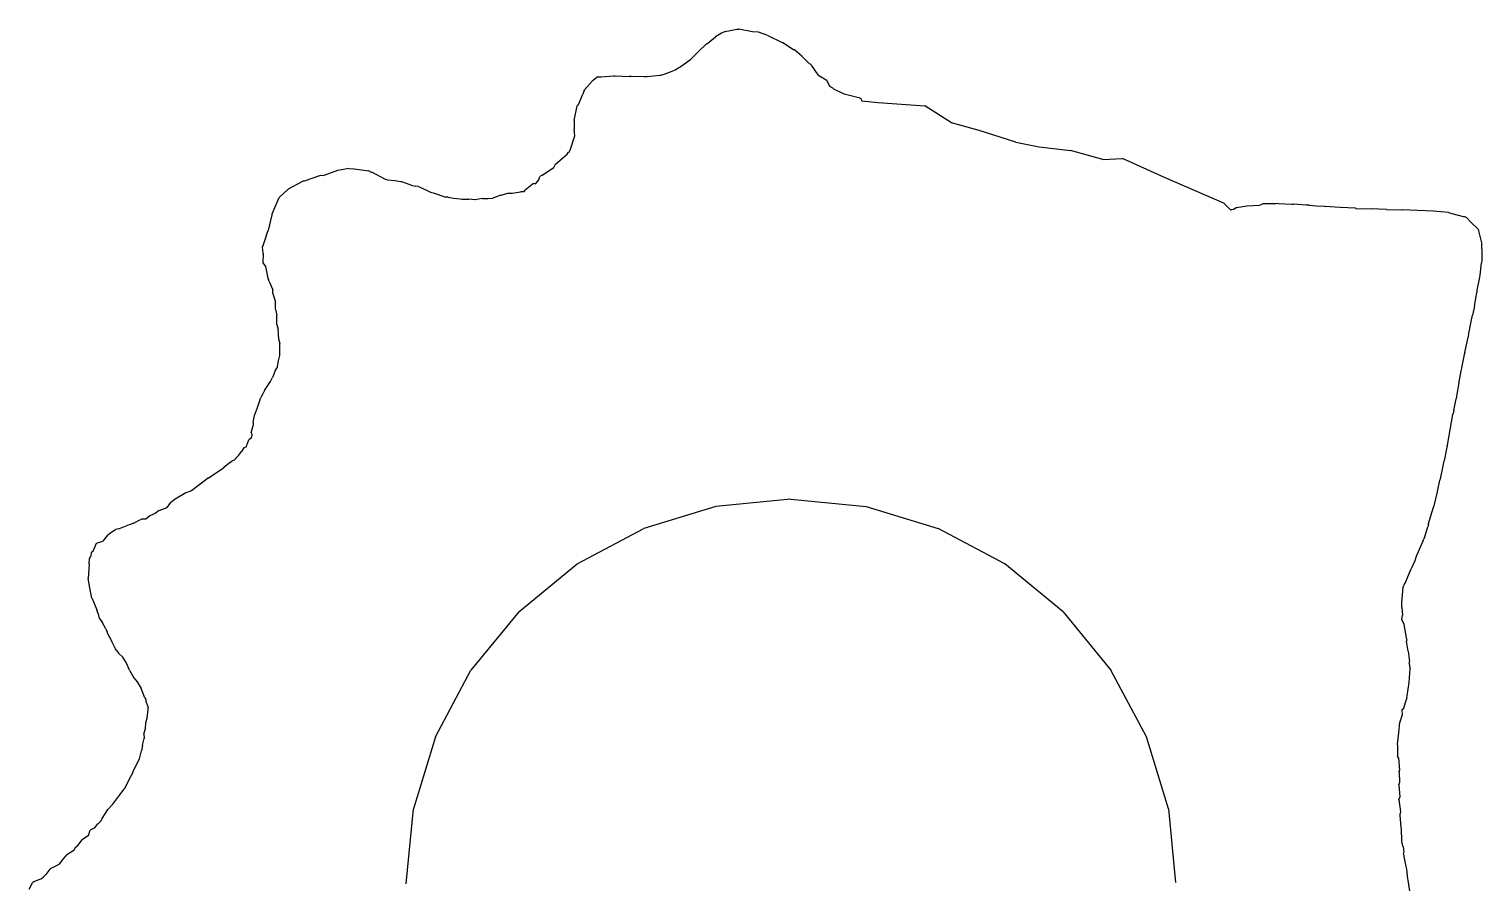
# Model space of a CAD drawing. Extents: x 1 to 267, y 3 to 284.
# Drawn here: x 18.3 to 252.4, y 146.6 to 284.2 of the extents above; entities that cross this region are included whole.
import ezdxf

# ---------------------------------------------------------------- set-up
doc = ezdxf.new("R2010")
doc.units = 0

msp = doc.modelspace()

# ---------------------------------------------------------------- linework, layer by layer
for p, q in [((129.93, 283.53, 64.7), (128.94, 282.95, 64.7)), ((130.51, 283.8, 64.7), (129.93, 283.53, 64.7)), ((130.51, 283.8, 64.7), (132.41, 284.17, 64.7)), ((132.41, 284.17, 64.7), (132.69, 284.21, 64.7)), ((134.92, 283.79, 64.7), (132.69, 284.21, 64.7)), ((135.87, 283.71, 64.7), (134.92, 283.79, 64.7)), ((137.4, 283.18, 64.7), (135.87, 283.71, 64.7)), ((127.46, 281.75, 64.7), (126.26, 280.63, 64.7)), ((127.57, 281.84, 64.7), (127.46, 281.75, 64.7)), ((127.57, 281.84, 64.7), (127.69, 281.94, 64.7)), ((127.69, 281.94, 64.7), (128.94, 282.95, 64.7)), ((137.4, 283.18, 64.7), (139.6, 282.11, 64.7)), ((139.6, 282.11, 64.7), (139.68, 282.05, 64.7)), ((139.68, 282.05, 64.7), (139.77, 282.05, 64.7)), ((139.77, 282.05, 64.7), (141.53, 280.94, 64.7)), ((141.53, 280.94, 64.7), (141.67, 280.91, 64.7)), ((141.73, 280.82, 64.7), (141.67, 280.91, 64.7)), ((123.55, 278.36, 64.7), (124.96, 279.36, 64.7)), ((124.96, 279.36, 64.7), (125, 279.4, 64.7)), ((125, 279.4, 64.7), (125.05, 279.44, 64.7)), ((125.05, 279.44, 64.7), (126.26, 280.63, 64.7)), ((142.86, 279.85, 64.7), (141.73, 280.82, 64.7)), ((142.86, 279.85, 64.7), (144.04, 278.67, 64.7)), ((144.04, 278.67, 64.7), (144.31, 278.55, 64.7)), ((110, 276.5, 64.7), (109.07, 275.83, 64.7)), ((110, 276.5, 64.7), (110.5, 276.5, 64.7)), ((110.5, 276.5, 64.7), (112.49, 276.68, 64.7)), ((112.49, 276.68, 64.7), (112.8, 276.65, 64.7)), ((112.8, 276.65, 64.7), (115.01, 276.58, 64.7)), ((115.39, 276.55, 64.7), (115.01, 276.58, 64.7)), ((117.47, 276.51, 64.7), (115.39, 276.55, 64.7)), ((117.91, 276.52, 64.7), (117.47, 276.51, 64.7)), ((119.97, 276.74, 64.7), (117.91, 276.52, 64.7)), ((120.13, 276.78, 64.7), (119.97, 276.74, 64.7)), ((120.13, 276.78, 64.7), (120.66, 276.96, 64.7)), ((120.66, 276.96, 64.7), (121.98, 277.44, 64.7)), ((121.98, 277.44, 64.7), (122.46, 277.63, 64.7)), ((122.46, 277.63, 64.7), (123.55, 278.36, 64.7)), ((144.38, 278.38, 64.7), (144.31, 278.55, 64.7)), ((144.38, 278.38, 64.7), (145.41, 276.82, 64.7)), ((145.41, 276.82, 64.7), (146.78, 276.04, 64.7)), ((107.8, 274.31, 64.7), (107.55, 273.72, 64.7)), ((107.8, 274.35, 64.7), (107.82, 274.41, 64.7)), ((107.8, 274.32, 64.7), (107.8, 274.35, 64.7)), ((107.8, 274.32, 64.7), (107.8, 274.31, 64.7)), ((109.07, 275.83, 64.7), (107.82, 274.41, 64.7)), ((146.78, 276.04, 64.7), (146.87, 276, 64.7)), ((147.38, 274.94, 64.7), (146.87, 276, 64.7)), ((147.87, 274.71, 64.7), (147.38, 274.94, 64.7)), ((147.87, 274.71, 64.7), (147.97, 274.57, 64.7)), ((147.97, 274.57, 64.7), (149.53, 273.82, 64.7)), ((106.19, 269.48, 64.7), (106.68, 271.84, 64.7)), ((106.73, 271.89, 64.7), (106.68, 271.84, 64.7)), ((106.82, 271.95, 64.7), (106.73, 271.89, 64.7)), ((106.82, 271.95, 64.7), (106.89, 272.05, 64.7)), ((106.89, 272.05, 64.7), (107.55, 273.72, 64.7)), ((149.53, 273.82, 64.7), (149.65, 273.75, 64.7)), ((149.65, 273.75, 64.7), (149.69, 273.75, 64.7)), ((149.69, 273.75, 64.7), (152.02, 273.18, 64.7)), ((152.02, 273.18, 64.7), (152.1, 273.15, 64.7)), ((152.42, 272.96, 64.7), (152.1, 273.15, 64.7)), ((152.42, 272.96, 64.7), (152.47, 272.66, 64.7)), ((152.47, 272.66, 64.7), (155.13, 272.37, 64.7)), ((155.13, 272.37, 64.7), (162.7, 271.86, 64.7)), ((166.99, 269.12, 64.7), (162.7, 271.86, 64.7)), ((106.19, 269.48, 64.7), (106.17, 268.1, 64.7)), ((105.51, 264.69, 64.7), (106.28, 266.98, 64.7)), ((106.28, 266.98, 64.7), (106.17, 268.1, 64.7)), ((171.42, 267.87, 64.7), (166.99, 269.12, 64.7)), ((177.31, 265.96, 64.7), (171.42, 267.87, 64.7)), ((105.38, 264.39, 64.7), (105.51, 264.69, 64.7)), ((177.31, 265.96, 64.7), (181.12, 265.25, 64.7)), ((181.12, 265.25, 64.7), (186.16, 264.64, 64.7)), ((191.34, 263.17, 64.7), (186.16, 264.64, 64.7)), ((102.9, 261.92, 64.7), (103.17, 262.43, 64.7)), ((103.17, 262.43, 64.7), (105.02, 264.07, 64.7)), ((105.02, 264.07, 64.7), (105.28, 264.35, 64.7)), ((105.38, 264.39, 64.7), (105.28, 264.35, 64.7)), ((191.34, 263.17, 64.7), (194.54, 263.38, 64.7)), ((201.28, 260.28, 64.7), (194.54, 263.38, 64.7)), ((62.72, 259.73, 64.7), (65.35, 260.66, 64.7)), ((65.35, 260.66, 64.7), (65.85, 260.6, 64.7)), ((68.02, 261.44, 64.7), (65.85, 260.6, 64.7)), ((68.1, 261.44, 64.7), (68.02, 261.44, 64.7)), ((69.88, 261.77, 64.7), (68.1, 261.44, 64.7)), ((69.88, 261.77, 64.7), (70.69, 261.7, 64.7)), ((70.69, 261.7, 64.7), (70.73, 261.7, 64.7)), ((70.73, 261.7, 64.7), (73.1, 261.35, 64.7)), ((73.29, 261.26, 64.7), (73.1, 261.35, 64.7)), ((73.38, 261.17, 64.7), (73.29, 261.26, 64.7)), ((73.38, 261.17, 64.7), (73.51, 261.2, 64.7)), ((73.51, 261.2, 64.7), (75.72, 260, 64.7)), ((75.72, 260, 64.7), (76.17, 259.92, 64.7)), ((76.17, 259.92, 64.7), (77.29, 259.81, 64.7)), ((100.01, 259.32, 64.7), (100.46, 259.9, 64.7)), ((100.46, 259.9, 64.7), (100.62, 260.46, 64.7)), ((101, 260.65, 64.7), (100.62, 260.46, 64.7)), ((101, 260.65, 64.7), (102.9, 261.92, 64.7)), ((210.93, 256.09, 64.7), (201.28, 260.28, 64.7)), ((60.07, 258.41, 64.7), (58.67, 257.05, 64.7)), ((62.28, 259.62, 64.7), (60.07, 258.41, 64.7)), ((62.62, 259.73, 64.7), (62.28, 259.62, 64.7)), ((62.62, 259.73, 64.7), (62.72, 259.73, 64.7)), ((77.29, 259.81, 64.7), (78.24, 259.66, 64.7)), ((78.24, 259.66, 64.7), (78.38, 259.63, 64.7)), ((78.38, 259.63, 64.7), (80.15, 259.01, 64.7)), ((80.15, 259.01, 64.7), (80.63, 258.91, 64.7)), ((81.12, 258.84, 64.7), (80.63, 258.91, 64.7)), ((81.12, 258.84, 64.7), (82.48, 258.19, 64.7)), ((82.48, 258.19, 64.7), (83.05, 257.91, 64.7)), ((83.05, 257.91, 64.7), (83.21, 257.85, 64.7)), ((83.21, 257.85, 64.7), (83.44, 257.81, 64.7)), ((83.44, 257.81, 64.7), (85.5, 257.14, 64.7)), ((94.43, 257.42, 64.7), (95.47, 257.79, 64.7)), ((95.47, 257.79, 64.7), (96.16, 257.75, 64.7)), ((96.16, 257.75, 64.7), (97.55, 257.99, 64.7)), ((98.06, 258.01, 64.7), (97.55, 257.99, 64.7)), ((98.06, 258.01, 64.7), (98.29, 258.27, 64.7)), ((99.6, 259.34, 64.7), (98.29, 258.27, 64.7)), ((99.6, 259.34, 64.7), (100.01, 259.32, 64.7)), ((57.53, 254.46, 64.7), (58.67, 257.05, 64.7)), ((85.85, 257.11, 64.7), (85.5, 257.14, 64.7)), ((85.85, 257.11, 64.7), (86.73, 256.96, 64.7)), ((86.73, 256.96, 64.7), (87.8, 256.85, 64.7)), ((87.8, 256.85, 64.7), (88.09, 256.82, 64.7)), ((88.09, 256.82, 64.7), (89.22, 256.79, 64.7)), ((90.15, 256.69, 64.7), (89.22, 256.79, 64.7)), ((90.2, 256.69, 64.7), (90.15, 256.69, 64.7)), ((91.38, 256.92, 64.7), (90.2, 256.69, 64.7)), ((91.38, 256.92, 64.7), (92.3, 256.9, 64.7)), ((92.3, 256.9, 64.7), (93.07, 256.96, 64.7)), ((94.34, 257.43, 64.7), (93.07, 256.96, 64.7)), ((94.34, 257.43, 64.7), (94.43, 257.42, 64.7)), ((210.93, 256.09, 64.7), (210.94, 256.08, 64.7)), ((210.95, 256.08, 64.7), (210.94, 256.08, 64.7)), ((210.96, 256.07, 64.7), (210.95, 256.08, 64.7)), ((210.96, 256.07, 64.7), (211.26, 255.75, 64.7)), ((211.26, 255.75, 64.7), (211.96, 255.01, 64.7)), ((212.95, 255.48, 64.7), (212.38, 255.12, 64.7)), ((212.95, 255.48, 64.7), (214.58, 255.71, 64.7)), ((214.58, 255.71, 64.7), (216.61, 255.85, 64.7)), ((216.61, 255.85, 64.7), (217.11, 256.04, 64.7)), ((219.27, 256.03, 64.7), (217.11, 256.04, 64.7)), ((219.62, 256.08, 64.7), (219.27, 256.03, 64.7)), ((219.62, 256.08, 64.7), (221.79, 255.98, 64.7)), ((221.79, 255.98, 64.7), (222.13, 255.99, 64.7)), ((224.13, 255.86, 64.7), (222.13, 255.99, 64.7)), ((224.63, 255.86, 64.7), (224.13, 255.86, 64.7)), ((224.63, 255.86, 64.7), (225.71, 255.75, 64.7)), ((225.71, 255.75, 64.7), (227.06, 255.66, 64.7)), ((227.06, 255.66, 64.7), (227.19, 255.61, 64.7)), ((229.59, 255.47, 64.7), (227.19, 255.61, 64.7)), ((229.61, 255.47, 64.7), (229.59, 255.47, 64.7)), ((232.08, 255.33, 64.7), (229.61, 255.47, 64.7)), ((232.08, 255.33, 64.7), (232.1, 255.32, 64.7)), ((232.1, 255.32, 64.7), (234.57, 255.22, 64.7)), ((234.6, 255.22, 64.7), (234.57, 255.22, 64.7)), ((237.06, 255.15, 64.7), (234.6, 255.22, 64.7)), ((57.47, 254.28, 64.7), (56.89, 251.76, 64.7)), ((57.51, 254.4, 64.7), (57.47, 254.28, 64.7)), ((57.51, 254.4, 64.7), (57.53, 254.46, 64.7)), ((212.06, 255.06, 64.7), (211.96, 255.01, 64.7)), ((212.38, 255.12, 64.7), (212.06, 255.06, 64.7)), ((237.06, 255.15, 64.7), (237.09, 255.14, 64.7)), ((237.09, 255.14, 64.7), (239.55, 255.08, 64.7)), ((239.55, 255.08, 64.7), (239.58, 255.07, 64.7)), ((242.05, 254.99, 64.7), (239.58, 255.07, 64.7)), ((242.05, 254.99, 64.7), (242.07, 254.99, 64.7)), ((244.56, 254.86, 64.7), (242.07, 254.99, 64.7)), ((247.03, 254.63, 64.7), (244.56, 254.86, 64.7)), ((247.06, 254.63, 64.7), (247.03, 254.63, 64.7)), ((247.06, 254.63, 64.7), (247.58, 254.5, 64.7)), ((247.58, 254.5, 64.7), (249.65, 253.96, 64.7)), ((249.72, 253.94, 64.7), (249.65, 253.96, 64.7)), ((249.72, 253.94, 64.7), (249.87, 253.91, 64.7)), ((249.87, 253.91, 64.7), (250.68, 253.04, 64.7)), ((250.68, 253.04, 64.7), (251.79, 252.02, 64.7)), ((56.58, 251.03, 64.7), (55.97, 249.1, 64.7)), ((56.58, 251.03, 64.7), (56.89, 251.76, 64.7)), ((251.79, 252.02, 64.7), (251.81, 251.91, 64.7)), ((251.81, 251.91, 64.7), (251.86, 251.85, 64.7)), ((251.86, 251.85, 64.7), (251.88, 251.72, 64.7)), ((251.88, 251.72, 64.7), (252.22, 250.42, 64.7)), ((56.06, 248.05, 64.7), (55.97, 249.1, 64.7)), ((252.22, 250.42, 64.7), (252.43, 249.55, 64.7)), ((252.43, 248.81, 64.7), (252.42, 246.87, 64.7)), ((252.43, 249.43, 64.7), (252.43, 249.55, 64.7)), ((252.43, 248.81, 64.7), (252.43, 249.43, 64.7)), ((56.06, 248.05, 64.7), (56, 246.56, 64.7)), ((56, 246.56, 64.7), (56.46, 245.97, 64.7)), ((56.46, 245.97, 64.7), (56.83, 244.06, 64.7)), ((252.14, 244.56, 64.7), (252.39, 246.57, 64.7)), ((252.42, 246.87, 64.7), (252.39, 246.57, 64.7)), ((56.91, 243.93, 64.7), (56.83, 244.06, 64.7)), ((57.03, 243.55, 64.7), (56.91, 243.93, 64.7)), ((57.03, 243.55, 64.7), (57.62, 242.2, 64.7)), ((251.67, 242.16, 64.7), (252.08, 244.24, 64.7)), ((252.08, 244.24, 64.7), (252.13, 244.53, 64.7)), ((252.13, 244.53, 64.7), (252.14, 244.56, 64.7)), ((57.65, 241.58, 64.7), (57.62, 242.2, 64.7)), ((57.65, 241.58, 64.7), (58.06, 240.23, 64.7)), ((251.5, 241.1, 64.7), (251.6, 241.78, 64.7)), ((251.63, 241.94, 64.7), (251.6, 241.78, 64.7)), ((251.64, 241.99, 64.7), (251.63, 241.94, 64.7)), ((251.64, 241.99, 64.7), (251.67, 242.16, 64.7)), ((58.05, 239.1, 64.7), (58.06, 240.23, 64.7)), ((58.05, 239.1, 64.7), (58.26, 238.11, 64.7)), ((251.21, 239.58, 64.7), (250.91, 238.13, 64.7)), ((251.21, 239.58, 64.7), (251.5, 241.1, 64.7)), ((58.27, 236.62, 64.7), (58.26, 238.11, 64.7)), ((58.27, 236.62, 64.7), (58.48, 235.83, 64.7)), ((250.26, 234.88, 64.7), (250.72, 237.09, 64.7)), ((250.72, 237.09, 64.7), (250.91, 238.13, 64.7)), ((58.54, 235.18, 64.7), (58.48, 235.83, 64.7)), ((58.61, 234.16, 64.7), (58.54, 235.18, 64.7)), ((58.61, 234.16, 64.7), (58.73, 233.53, 64.7)), ((249.69, 232.1, 64.7), (250.14, 234.31, 64.7)), ((250.14, 234.31, 64.7), (250.17, 234.45, 64.7)), ((250.26, 234.88, 64.7), (250.17, 234.45, 64.7)), ((58.75, 231.73, 64.7), (58.73, 233.53, 64.7)), ((249.2, 229.61, 64.7), (249.68, 232.06, 64.7)), ((249.69, 232.1, 64.7), (249.68, 232.06, 64.7)), ((58.06, 229.29, 64.7), (58.35, 229.67, 64.7)), ((58.35, 229.67, 64.7), (58.39, 229.83, 64.7)), ((58.39, 229.83, 64.7), (58.52, 230.77, 64.7)), ((58.52, 230.77, 64.7), (58.75, 231.63, 64.7)), ((58.75, 231.63, 64.7), (58.75, 231.73, 64.7)), ((249.11, 229.14, 64.7), (249.19, 229.58, 64.7)), ((249.19, 229.58, 64.7), (249.2, 229.61, 64.7)), ((56.26, 225.99, 64.7), (57.24, 227.45, 64.7)), ((57.24, 227.45, 64.7), (57.59, 228.06, 64.7)), ((58.06, 229.29, 64.7), (57.59, 228.06, 64.7)), ((248.7, 227.14, 64.7), (248.68, 226.91, 64.7)), ((248.7, 227.14, 64.7), (248.72, 227.23, 64.7)), ((248.72, 227.26, 64.7), (248.75, 227.36, 64.7)), ((248.72, 227.23, 64.7), (248.72, 227.26, 64.7)), ((248.75, 227.36, 64.7), (249.11, 229.14, 64.7)), ((55.15, 223.26, 64.7), (55.67, 224.82, 64.7)), ((56.01, 225.43, 64.7), (55.67, 224.82, 64.7)), ((56.26, 225.99, 64.7), (56.01, 225.43, 64.7)), ((248.38, 225.37, 64.7), (248.26, 224.63, 64.7)), ((248.68, 226.91, 64.7), (248.38, 225.37, 64.7)), ((54.66, 221.95, 64.7), (55.15, 223.26, 64.7)), ((247.89, 222.76, 64.7), (247.78, 222.27, 64.7)), ((247.89, 222.76, 64.7), (248.15, 224.12, 64.7)), ((248.15, 224.12, 64.7), (248.26, 224.63, 64.7)), ((54.12, 219.14, 64.7), (54.44, 220.36, 64.7)), ((54.47, 220.89, 64.7), (54.44, 220.36, 64.7)), ((54.47, 220.89, 64.7), (54.66, 221.95, 64.7)), ((247.29, 219.64, 64.7), (247.76, 222.12, 64.7)), ((247.76, 222.12, 64.7), (247.78, 222.27, 64.7)), ((53.51, 217.32, 64.7), (53.75, 218.05, 64.7)), ((54.19, 218.34, 64.7), (53.75, 218.05, 64.7)), ((54.12, 219.14, 64.7), (54.32, 218.83, 64.7)), ((54.19, 218.34, 64.7), (54.32, 218.83, 64.7)), ((247.28, 219.61, 64.7), (246.81, 217.15, 64.7)), ((247.29, 219.64, 64.7), (247.28, 219.61, 64.7)), ((52.12, 215.56, 64.7), (51.82, 215.23, 64.7)), ((52.12, 215.56, 64.7), (52.56, 216.16, 64.7)), ((52.93, 216.74, 64.7), (52.56, 216.16, 64.7)), ((53.36, 216.91, 64.7), (52.93, 216.74, 64.7)), ((53.36, 216.91, 64.7), (53.51, 217.32, 64.7)), ((246.81, 217.12, 64.7), (246.33, 214.66, 64.7)), ((246.81, 217.12, 64.7), (246.81, 217.15, 64.7)), ((47.51, 212.06, 64.7), (49.67, 213.51, 64.7)), ((49.8, 213.68, 64.7), (49.67, 213.51, 64.7)), ((49.8, 213.68, 64.7), (50.7, 214.39, 64.7)), ((50.7, 214.39, 64.7), (51.06, 214.63, 64.7)), ((51.42, 214.75, 64.7), (51.06, 214.63, 64.7)), ((51.42, 214.75, 64.7), (51.66, 215.04, 64.7)), ((51.66, 215.04, 64.7), (51.82, 215.23, 64.7)), ((245.95, 212.77, 64.7), (246.33, 214.63, 64.7)), ((246.33, 214.66, 64.7), (246.33, 214.63, 64.7)), ((47.25, 211.89, 64.7), (44.53, 209.82, 64.7)), ((47.28, 211.9, 64.7), (47.25, 211.89, 64.7)), ((47.28, 211.9, 64.7), (47.28, 211.9, 64.7)), ((47.28, 211.9, 64.7), (47.29, 211.9, 64.7)), ((47.29, 211.9, 64.7), (47.3, 211.91, 64.7)), ((47.3, 211.91, 64.7), (47.51, 212.06, 64.7)), ((245.25, 209.68, 64.7), (245.67, 211.5, 64.7)), ((245.67, 211.53, 64.7), (245.68, 211.55, 64.7)), ((245.67, 211.5, 64.7), (245.67, 211.53, 64.7)), ((245.68, 211.55, 64.7), (245.95, 212.77, 64.7)), ((41.87, 208.44, 64.7), (41.21, 207.91, 64.7)), ((43.58, 209.48, 64.7), (41.87, 208.44, 64.7)), ((44.53, 209.82, 64.7), (43.58, 209.48, 64.7)), ((141.1, 208.47, 64.7), (129.01, 207.27, 64.7)), ((141.1, 208.47, 64.7), (153.2, 207.27, 64.7)), ((245.24, 209.65, 64.7), (244.62, 207.18, 64.7)), ((245.25, 209.68, 64.7), (245.24, 209.65, 64.7)), ((38.69, 206.13, 64.7), (37.79, 205.76, 64.7)), ((39.3, 206.62, 64.7), (38.69, 206.13, 64.7)), ((39.3, 206.62, 64.7), (40.59, 207.1, 64.7)), ((40.59, 207.1, 64.7), (41.21, 207.91, 64.7)), ((129.01, 207.27, 64.7), (117.38, 203.75, 64.7)), ((153.2, 207.27, 64.7), (164.83, 203.75, 64.7)), ((243.85, 204.55, 64.7), (244.62, 207.16, 64.7)), ((244.62, 207.18, 64.7), (244.62, 207.16, 64.7)), ((32.79, 203.68, 64.7), (32.27, 203.58, 64.7)), ((32.85, 203.7, 64.7), (32.79, 203.68, 64.7)), ((34.5, 204.32, 64.7), (32.85, 203.7, 64.7)), ((35.25, 204.59, 64.7), (34.5, 204.32, 64.7)), ((35.25, 204.59, 64.7), (36, 205.05, 64.7)), ((36, 205.05, 64.7), (36.48, 205.24, 64.7)), ((37.17, 205.24, 64.7), (36.48, 205.24, 64.7)), ((37.79, 205.76, 64.7), (37.17, 205.24, 64.7)), ((37.17, 205.24, 64.7), (37.17, 205.24, 64.7)), ((106.66, 198.02, 64.7), (117.38, 203.75, 64.7)), ((175.55, 198.02, 64.7), (164.83, 203.75, 64.7)), ((243.17, 202.21, 64.7), (243.74, 203.98, 64.7)), ((243.81, 204.39, 64.7), (243.74, 203.98, 64.7)), ((243.81, 204.39, 64.7), (243.85, 204.55, 64.7)), ((28.66, 200.1, 64.7), (29.19, 201.39, 64.7)), ((29.19, 201.39, 64.7), (30.23, 201.68, 64.7)), ((30.25, 201.7, 64.7), (30.23, 201.68, 64.7)), ((31.01, 202.64, 64.7), (30.25, 201.7, 64.7)), ((31.01, 202.64, 64.7), (31.67, 203.22, 64.7)), ((31.01, 202.64, 64.7), (31.01, 202.64, 64.7)), ((31.67, 203.22, 64.7), (32.27, 203.58, 64.7)), ((242.99, 201.82, 64.7), (241.95, 199.49, 64.7)), ((242.99, 201.82, 64.7), (243.03, 201.95, 64.7)), ((243.06, 202.05, 64.7), (243.03, 201.95, 64.7)), ((243.06, 202.05, 64.7), (243.17, 202.21, 64.7)), ((28.07, 198.92, 64.7), (28.3, 199.3, 64.7)), ((28.36, 199.81, 64.7), (28.3, 199.3, 64.7)), ((28.66, 200.1, 64.7), (28.36, 199.81, 64.7)), ((241.86, 199.25, 64.7), (241.64, 198.53, 64.7)), ((241.95, 199.49, 64.7), (241.86, 199.25, 64.7)), ((28.04, 198.05, 64.7), (27.88, 195.68, 64.7)), ((28.04, 198.05, 64.7), (28.07, 198.92, 64.7)), ((97.26, 190.31, 64.7), (106.66, 198.02, 64.7)), ((184.94, 190.31, 64.7), (175.55, 198.02, 64.7)), ((240.07, 194.94, 64.7), (241.05, 197.22, 64.7)), ((241.64, 198.53, 64.7), (241.05, 197.22, 64.7)), ((28.22, 193.58, 64.7), (27.88, 195.68, 64.7)), ((239.52, 191.82, 64.7), (239.75, 194.31, 64.7)), ((239.75, 194.31, 64.7), (239.83, 194.57, 64.7)), ((239.89, 194.73, 64.7), (239.83, 194.57, 64.7)), ((239.89, 194.73, 64.7), (240.07, 194.94, 64.7)), ((28.48, 192.49, 64.7), (28.22, 193.58, 64.7)), ((28.49, 192.45, 64.7), (28.48, 192.49, 64.7)), ((28.49, 192.45, 64.7), (29.28, 190.64, 64.7)), ((29.57, 189.71, 64.7), (29.28, 190.64, 64.7)), ((29.7, 189.23, 64.7), (29.57, 189.71, 64.7)), ((97.26, 190.31, 64.7), (89.55, 180.91, 64.7)), ((184.94, 190.31, 64.7), (192.65, 180.91, 64.7)), ((239.54, 191.01, 64.7), (239.52, 191.82, 64.7)), ((239.54, 191.01, 64.7), (239.64, 189.75, 64.7)), ((239.55, 189.01, 64.7), (239.64, 189.75, 64.7)), ((29.7, 189.23, 64.7), (30.2, 188.54, 64.7)), ((30.73, 187.57, 64.7), (30.2, 188.54, 64.7)), ((30.73, 187.57, 64.7), (30.91, 187.01, 64.7)), ((239.55, 189.01, 64.7), (239.58, 188.88, 64.7)), ((239.58, 188.88, 64.7), (239.92, 188.27, 64.7)), ((240.32, 185.85, 64.7), (239.92, 188.27, 64.7)), ((30.91, 187.01, 64.7), (30.95, 186.91, 64.7)), ((30.95, 186.91, 64.7), (31.67, 185.54, 64.7)), ((32.26, 184.35, 64.7), (31.67, 185.54, 64.7)), ((240.32, 185.85, 64.7), (240.27, 185.58, 64.7)), ((240.32, 185.27, 64.7), (240.27, 185.58, 64.7)), ((240.55, 183.96, 64.7), (240.32, 185.27, 64.7)), ((32.47, 184.03, 64.7), (32.26, 184.35, 64.7)), ((32.47, 184.03, 64.7), (32.78, 183.64, 64.7)), ((32.78, 183.64, 64.7), (33.47, 182.99, 64.7)), ((33.99, 182.16, 64.7), (33.47, 182.99, 64.7)), ((240.55, 183.96, 64.7), (240.78, 182.24, 64.7)), ((34.2, 181.67, 64.7), (33.99, 182.16, 64.7)), ((34.54, 180.93, 64.7), (34.2, 181.67, 64.7)), ((34.54, 180.93, 64.7), (35.22, 179.69, 64.7)), ((83.82, 170.19, 64.7), (89.55, 180.91, 64.7)), ((198.38, 170.19, 64.7), (192.65, 180.91, 64.7)), ((240.7, 182.04, 64.7), (240.78, 182.24, 64.7)), ((240.7, 182.04, 64.7), (240.75, 181.54, 64.7)), ((240.7, 178.94, 64.7), (240.88, 181.17, 64.7)), ((240.75, 181.54, 64.7), (240.88, 181.17, 64.7)), ((35.22, 179.69, 64.7), (35.78, 179.03, 64.7)), ((35.78, 179.03, 64.7), (36.43, 177.97, 64.7)), ((36.65, 177.44, 64.7), (36.43, 177.97, 64.7)), ((240.37, 176.8, 64.7), (240.7, 178.94, 64.7)), ((37.02, 176.45, 64.7), (36.65, 177.44, 64.7)), ((37.02, 176.45, 64.7), (37.17, 176.2, 64.7)), ((37.21, 176.08, 64.7), (37.17, 176.2, 64.7)), ((37.22, 175.76, 64.7), (37.21, 176.08, 64.7)), ((37.22, 175.76, 64.7), (37.54, 174.91, 64.7)), ((239.85, 174.78, 64.7), (240.27, 176.25, 64.7)), ((240.32, 176.5, 64.7), (240.27, 176.25, 64.7)), ((240.3, 176.62, 64.7), (240.33, 176.66, 64.7)), ((240.3, 176.62, 64.7), (240.32, 176.58, 64.7)), ((240.32, 176.5, 64.7), (240.32, 176.58, 64.7)), ((240.33, 176.66, 64.7), (240.37, 176.8, 64.7)), ((37.35, 173.18, 64.7), (37.53, 174.57, 64.7)), ((37.53, 174.57, 64.7), (37.54, 174.91, 64.7)), ((239.44, 173.06, 64.7), (239.59, 173.65, 64.7)), ((239.51, 174.51, 64.7), (239.85, 174.78, 64.7)), ((239.51, 174.51, 64.7), (239.59, 173.65, 64.7)), ((36.86, 170.62, 64.7), (37.13, 171.52, 64.7)), ((37.13, 171.52, 64.7), (37.14, 172.49, 64.7)), ((37.14, 172.49, 64.7), (37.35, 173.18, 64.7)), ((239.02, 170.83, 64.7), (239.2, 172.51, 64.7)), ((239.29, 172.87, 64.7), (239.2, 172.51, 64.7)), ((239.29, 172.87, 64.7), (239.44, 173.06, 64.7)), ((36.63, 168.84, 64.7), (36.45, 167.94, 64.7)), ((36.63, 168.84, 64.7), (36.88, 169.92, 64.7)), ((36.86, 170.62, 64.7), (36.88, 169.92, 64.7)), ((83.82, 170.19, 64.7), (80.29, 158.56, 64.7)), ((201.91, 158.56, 64.7), (198.38, 170.19, 64.7)), ((238.84, 169.01, 64.7), (239.02, 170.81, 64.7)), ((238.85, 168.89, 64.7), (238.84, 169.01, 64.7)), ((238.85, 168.89, 64.7), (238.85, 167.08, 64.7)), ((239.02, 170.82, 64.7), (239.02, 170.83, 64.7)), ((239.02, 170.81, 64.7), (239.02, 170.82, 64.7)), ((35.19, 164.73, 64.7), (36.13, 166.64, 64.7)), ((36.13, 166.64, 64.7), (36.45, 167.94, 64.7)), ((238.99, 166.81, 64.7), (238.85, 167.08, 64.7)), ((238.99, 166.81, 64.7), (239.14, 164.76, 64.7)), ((34.52, 163.41, 64.7), (35.02, 164.24, 64.7)), ((35.02, 164.24, 64.7), (35.19, 164.73, 64.7)), ((239.14, 164.76, 64.7), (239.02, 164.65, 64.7)), ((239.08, 164.55, 64.7), (239.02, 164.65, 64.7)), ((239.08, 164.55, 64.7), (239.17, 162.75, 64.7)), ((33.27, 161.27, 64.7), (33.66, 161.76, 64.7)), ((34.52, 163.41, 64.7), (33.66, 161.76, 64.7)), ((239.05, 162.41, 64.7), (239.17, 162.75, 64.7)), ((239.05, 162.41, 64.7), (239.19, 160.47, 64.7)), ((31.86, 159.34, 64.7), (31.05, 158.46, 64.7)), ((31.86, 159.34, 64.7), (33.27, 161.27, 64.7)), ((239.02, 160.09, 64.7), (239.19, 160.47, 64.7)), ((239.02, 160.09, 64.7), (239.3, 158.11, 64.7)), ((30.06, 156.8, 64.7), (30.13, 157.02, 64.7)), ((30.13, 157.02, 64.7), (31.05, 158.46, 64.7)), ((79.1, 146.47, 64.7), (80.29, 158.56, 64.7)), ((201.91, 158.56, 64.7), (203.08, 146.69, 64.7)), ((239.3, 158.11, 64.7), (239.24, 157.79, 64.7)), ((239.26, 157.49, 64.7), (239.24, 157.79, 64.7)), ((239.44, 155.59, 64.7), (239.26, 157.49, 64.7)), ((27.95, 154.28, 64.7), (28.21, 155.11, 64.7)), ((28.84, 155.45, 64.7), (28.21, 155.11, 64.7)), ((29.39, 156.15, 64.7), (28.84, 155.45, 64.7)), ((29.39, 156.15, 64.7), (29.56, 156.22, 64.7)), ((29.56, 156.22, 64.7), (30.06, 156.8, 64.7)), ((239.45, 155.23, 64.7), (239.44, 155.59, 64.7)), ((239.55, 153.48, 64.7), (239.45, 155.23, 64.7)), ((25.8, 152.34, 64.7), (25.56, 151.87, 64.7)), ((25.8, 152.34, 64.7), (26.23, 152.64, 64.7)), ((26.23, 152.64, 64.7), (26.93, 153.56, 64.7)), ((27.95, 154.28, 64.7), (26.93, 153.56, 64.7)), ((239.6, 152.99, 64.7), (239.55, 153.48, 64.7)), ((239.74, 152.46, 64.7), (239.6, 152.99, 64.7)), ((239.74, 152.46, 64.7), (239.83, 151.61, 64.7)), ((23.09, 149.59, 64.7), (23.34, 149.84, 64.7)), ((23.34, 149.84, 64.7), (23.64, 150.18, 64.7)), ((23.64, 150.18, 64.7), (24.41, 151.18, 64.7)), ((25.56, 151.87, 64.7), (24.41, 151.18, 64.7)), ((239.81, 151.24, 64.7), (239.83, 151.61, 64.7)), ((239.81, 151.24, 64.7), (239.86, 150.88, 64.7)), ((239.86, 150.88, 64.7), (240.15, 149.28, 64.7)), ((20.3, 147.28, 64.7), (20.66, 147.59, 64.7)), ((21.07, 147.97, 64.7), (20.66, 147.59, 64.7)), ((21.69, 148.86, 64.7), (21.07, 147.97, 64.7)), ((21.69, 148.86, 64.7), (21.79, 148.94, 64.7)), ((21.79, 148.94, 64.7), (23.09, 149.59, 64.7)), ((240.15, 149.28, 64.7), (240.26, 148.83, 64.7)), ((240.26, 148.83, 64.7), (240.46, 147.28, 64.7)), ((18.35, 145.63, 64.7), (18.9, 146.63, 64.7)), ((19.12, 146.81, 64.7), (18.9, 146.63, 64.7)), ((20.3, 147.28, 64.7), (19.12, 146.81, 64.7)), ((240.46, 147.28, 64.7), (240.52, 147.08, 64.7)), ((240.52, 147.08, 64.7), (240.78, 145.31, 64.7))]:
    msp.add_line(p, q)

doc.saveas('drawing.dxf')
